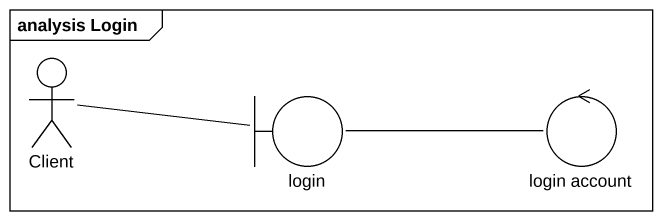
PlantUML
@startuml
mainframe analysis Login
actor Client
boundary login
control "login account" as login_account
Client -right- login
login -right- login_account
@enduml
